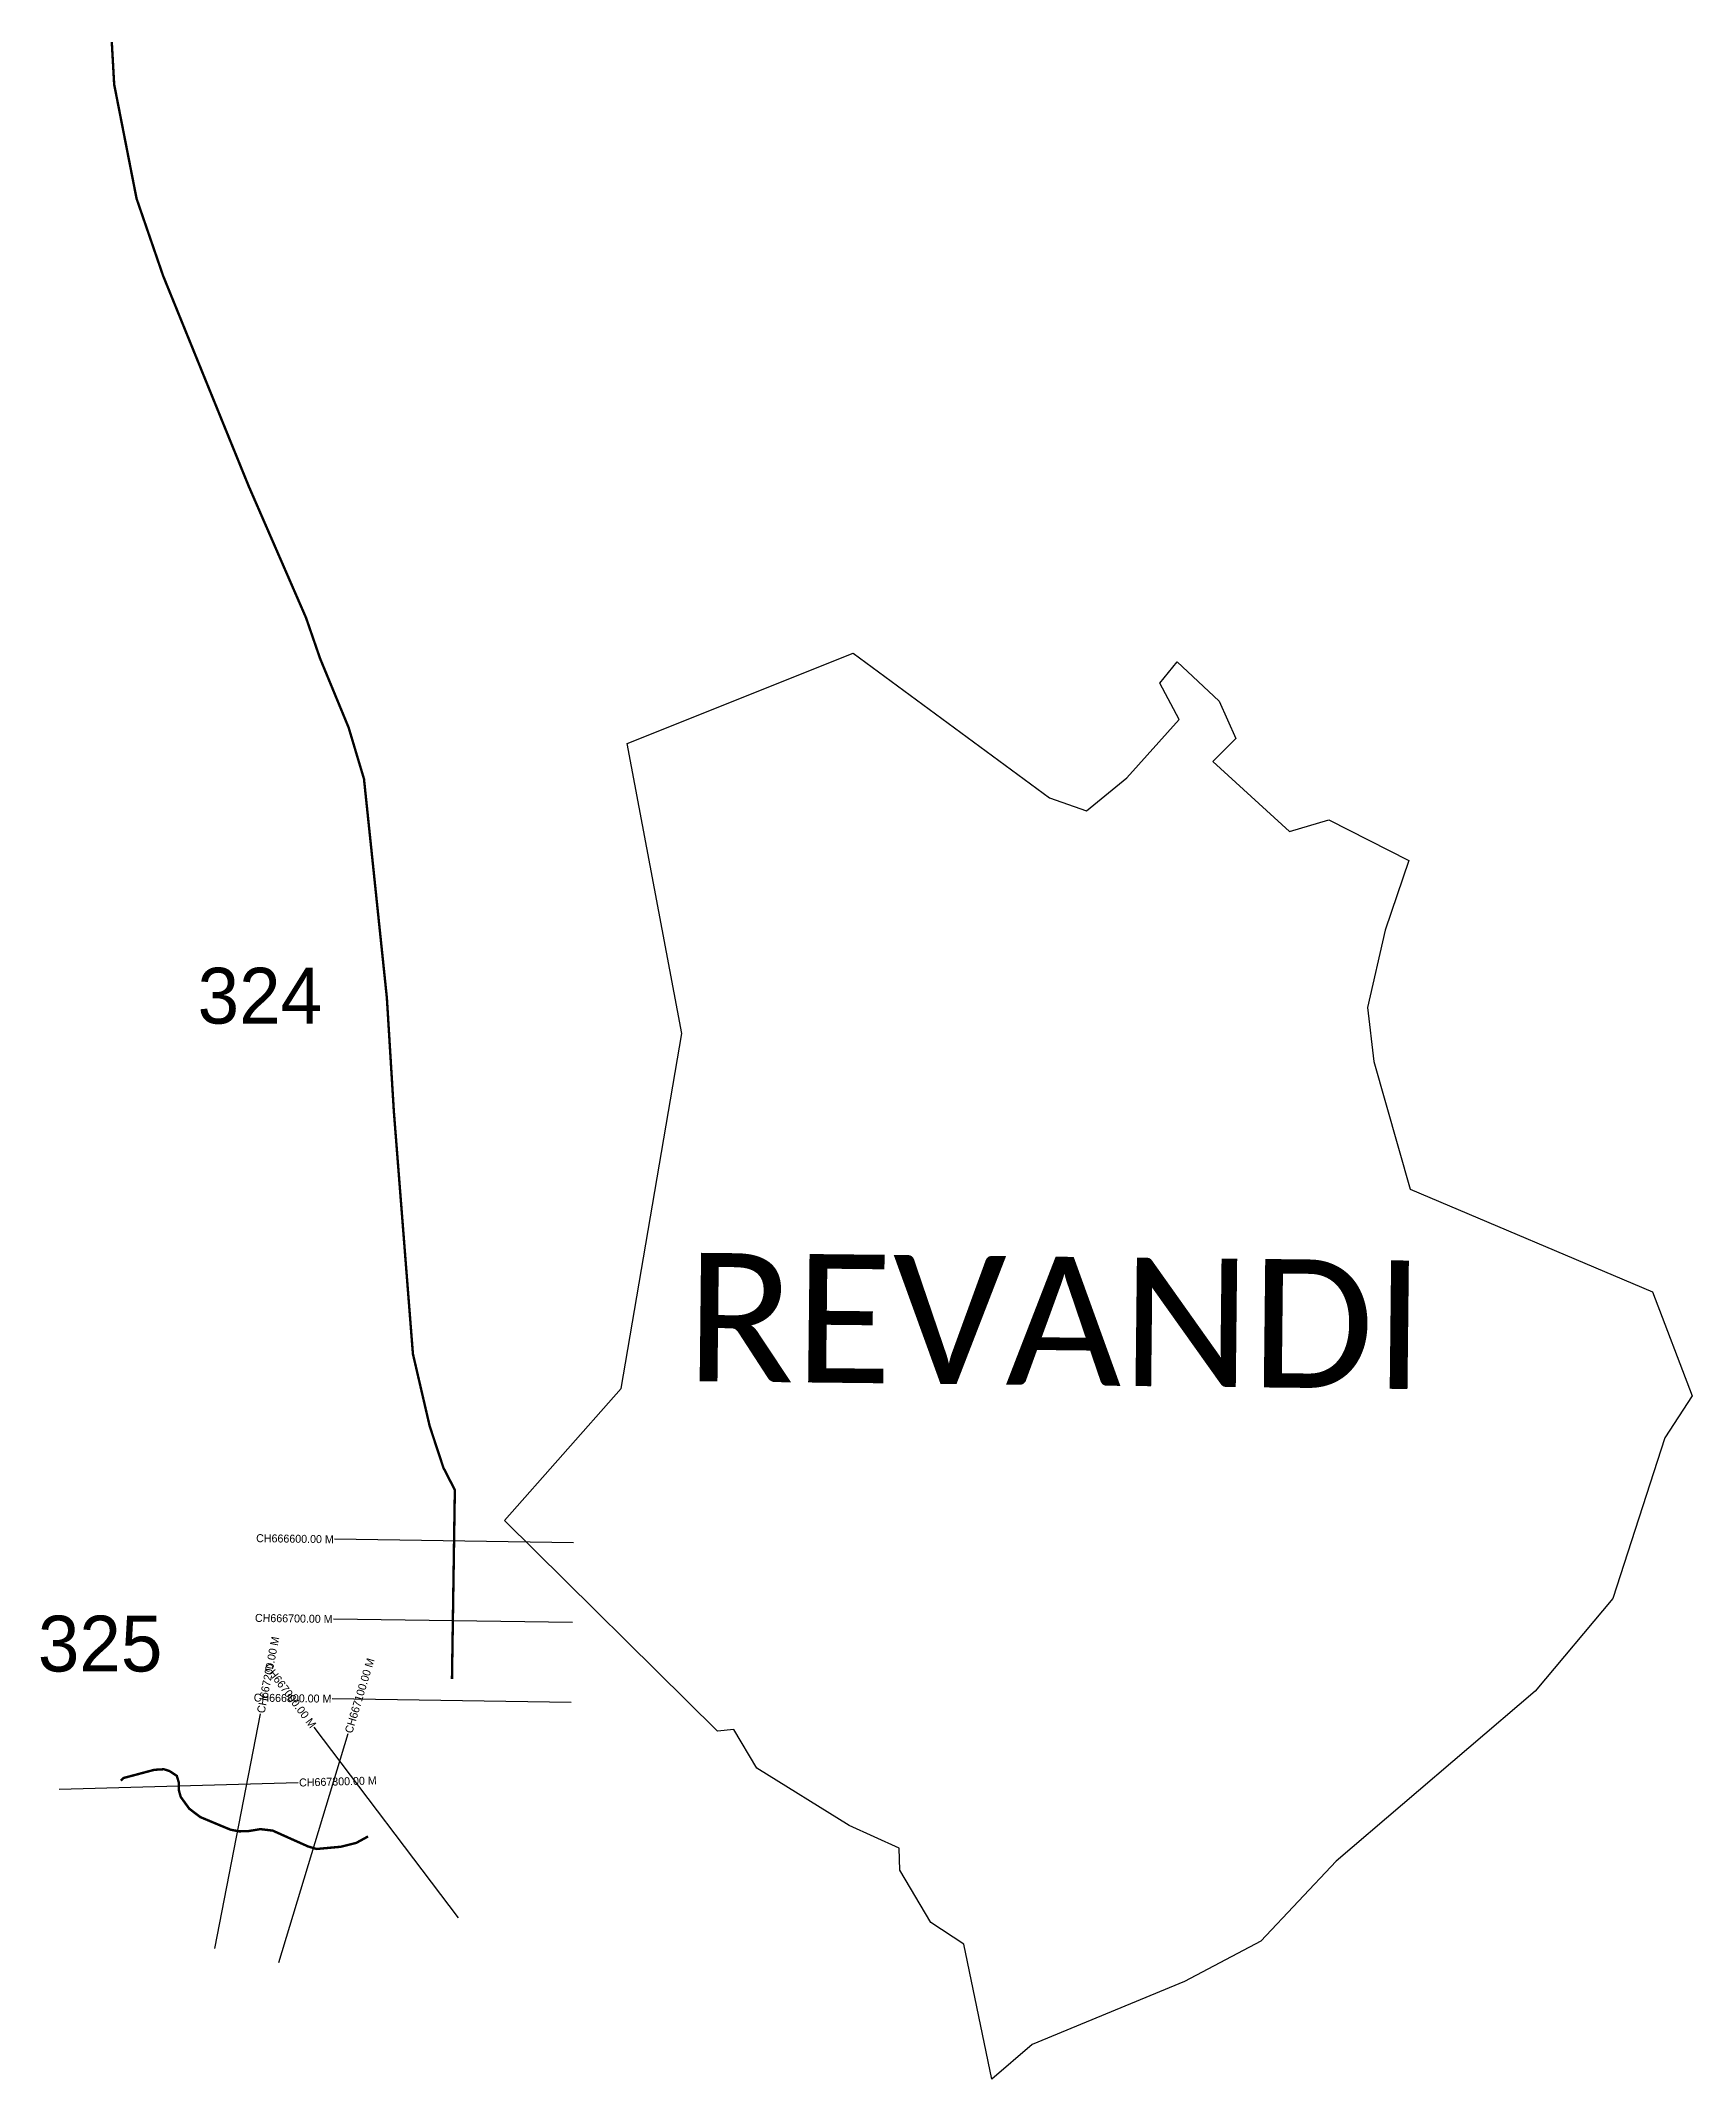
# Model space of a CAD drawing. Header units: metres. Extents: x 334972 to 337044, y 1778698 to 1781254.
import ezdxf
from ezdxf.enums import TextEntityAlignment as Align

# ---------------------------------------------------------------- set-up
doc = ezdxf.new("R2010")
doc.units = ezdxf.units.M
for name, color, linetype in [('CS', 134, 'Continuous'), ('CSMark', 6, 'Continuous'), ('NATURALLY PROTECTED', 3, 'Continuous'), ('VILLAGE NAME', 250, 'Continuous')]:
    doc.layers.add(name, color=color, linetype=linetype)

msp = doc.modelspace()

# ---------------------------------------------------------------- linework, layer by layer
at = {"color": 6}
msp.add_lwpolyline([(335707.5, 1780372.9), (335991.2, 1780486.2), (336237.7, 1780305.1), (336283.8, 1780288.7), (336334.5, 1780329.9), (336400.1, 1780403.2), (336376, 1780448.8), (336397.8, 1780475.5), (336450.4, 1780426), (336471.2, 1780379.2), (336442.6, 1780350.6), (336538.6, 1780262.6), (336587.8, 1780277.5), (336688.3, 1780226.4), (336658.8, 1780138.9), (336636.5, 1780042), (336644.4, 1779974.1), (336689.9, 1779814.1), (336994.1, 1779685.4), (337043.9, 1779555), (337009.5, 1779502.1), (336944.2, 1779300.6), (336846.9, 1779184.6), (336597.4, 1778971.5), (336502.5, 1778871.1), (336406.9, 1778820.5), (336215.6, 1778741.2), (336165.4, 1778697.8), (336130, 1778867.4), (336088.5, 1778894.3), (336049.8, 1778960.1), (336049, 1778987.6), (335986.4, 1779016.1), (335870.3, 1779087.8), (335841.4, 1779136.6), (335820.9, 1779134.2), (335553.7, 1779398.5), (335700, 1779564.2), (335776.1, 1780009.4), (335707.5, 1780372.9)], dxfattribs=at)
at = {"layer": 'CS'}
for p, q in [((335640.5, 1779370.5), (335340.6, 1779375)), ((335639, 1779270.5), (335339.1, 1779275)), ((335190.4, 1778861.8), (335247.8, 1779156.3)), ((335637.5, 1779170.5), (335337.6, 1779175)), ((335270.8, 1778844.2), (335357.6, 1779131.3)), ((335496, 1778900.1), (335314.9, 1779139.3)), ((334995.2, 1779061.5), (335295.1, 1779069.9))]:
    msp.add_line(p, q, dxfattribs=at)
at = {"layer": 'NATURALLY PROTECTED', "const_width": 3, "flags": 128}
for points in [[(335061.1, 1781253), (335064.1, 1781199.7), (335092.2, 1781056.5), (335125.5, 1780959.7), (335232.9, 1780695.8), (335304.8, 1780530.8), (335322.4, 1780479.8), (335358.2, 1780393.2), (335377.5, 1780328.7), (335387, 1780238), (335406.2, 1780054.3), (335415, 1779911.4), (335438.9, 1779607.5), (335459.9, 1779517.1), (335477.1, 1779464.9), (335491.5, 1779436.9), (335487.9, 1779199.7)], [(335382.6, 1779002.3), (335367.7, 1778994.2), (335348.5, 1778989.4), (335318, 1778986.6), (335307.3, 1778989.8), (335280.9, 1779001.6), (335263.1, 1779009.6), (335247.6, 1779011.5), (335233, 1779009.1), (335220.9, 1779008.7), (335210.1, 1779010.8), (335197, 1779016.2), (335172.2, 1779026.6), (335158.3, 1779037.1), (335147.6, 1779051.9), (335145.3, 1779060.1), (335145.1, 1779070.2), (335142.7, 1779078.3), (335133.4, 1779084.4), (335126.5, 1779086.6), (335121.5, 1779086.3), (335114.5, 1779085.9), (335101.3, 1779082.4), (335088.6, 1779079), (335075.7, 1779075.6), (335072.3, 1779072.3)]]:
    msp.add_lwpolyline(points, dxfattribs=at)

# ---------------------------------------------------------------- texts
at = {"char_height": 70, "attachment_point": 1}
for s, width, insert in [('324', 240.624, (335168.8, 1780091.8)), ('325', 95.172, (334968.4, 1779279.2))]:
    msp.add_mtext_dynamic_manual_height_columns(s, width=width, gutter_width=1, heights=[0], dxfattribs=dict(at, insert=insert))
at = {"layer": 'CSMark'}
for s, rotation, p in [('CH666600.00 M', 359.14, (335339.6, 1779375)), ('CH666700.00 M', 359.14, (335338.1, 1779275)), ('CH667000.00 M', 307.1271, (335314.3, 1779140.1)), ('CH666800.00 M', 359.14, (335336.6, 1779175))]:
    msp.add_text(s, height=10, rotation=rotation, dxfattribs=at).set_placement(p, align=Align.MIDDLE_RIGHT)
for s, rotation, p in [('CH667200.00 M', 78.9826, (335247.9, 1779157.2)), ('CH667100.00 M', 73.1734, (335357.9, 1779132.3)), ('CH667300.00 M', 1.5927, (335296.1, 1779069.9))]:
    msp.add_text(s, height=10, rotation=rotation, dxfattribs=at).set_placement(p, align=Align.MIDDLE_LEFT)
at = {"layer": 'VILLAGE NAME', "insert": (335782.4, 1779734.5), "char_height": 161.109, "attachment_point": 1, "rotation": 359.3742}
msp.add_mtext_dynamic_manual_height_columns('{\\fCalibri|b0|i0|c0|p34;REVANDI}', width=1589.786, gutter_width=805.5, heights=[0], dxfattribs=at)

doc.saveas('drawing.dxf')
